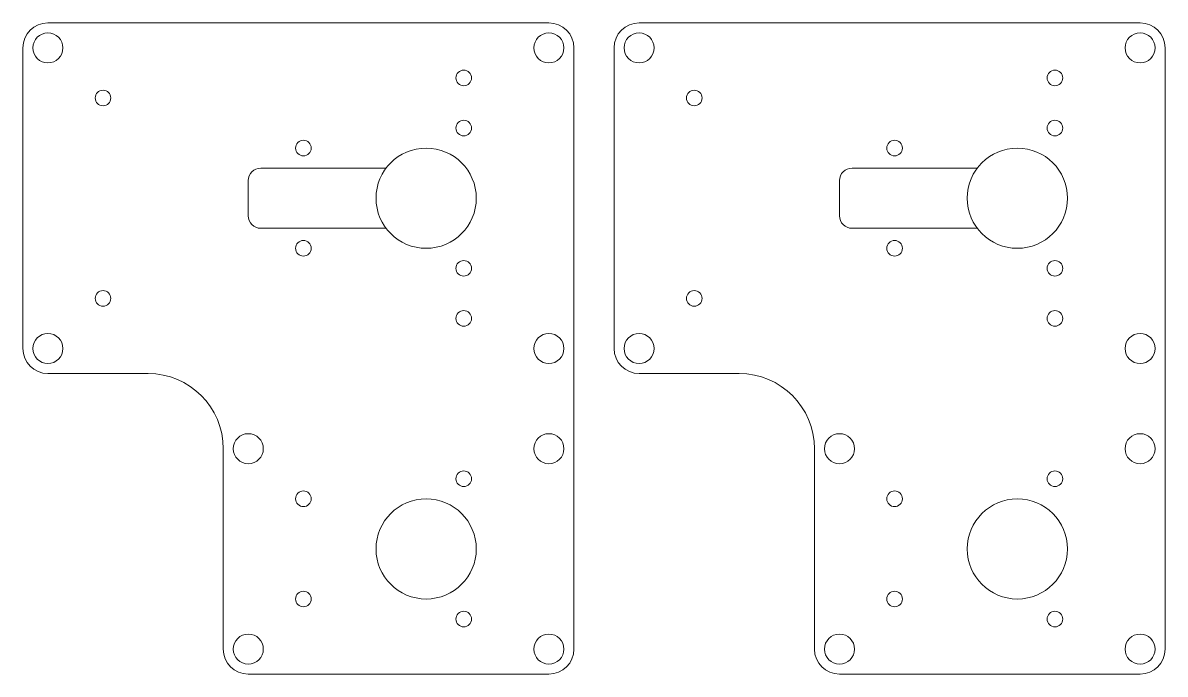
# Model space of a CAD drawing. Header units: inches. Extents: x -11.5 to -0.2, y -6.6 to -0.2.
import ezdxf

# ---------------------------------------------------------------- set-up
doc = ezdxf.new("R2010")
doc.units = ezdxf.units.IN
doc.layers.get('0').update_dxf_attribs({"color": 1, "linetype": 'CONTINUOUS', "lineweight": 0})

msp = doc.modelspace()

# ---------------------------------------------------------------- linework, layer by layer
for p, q in [((-11.3, -0.15), (-6.3, -0.15)), ((-5.4, -0.15), (-0.4, -0.15)), ((-11.55, -3.4), (-11.55, -0.4)), ((-6.05, -0.4), (-6.05, -3.4)), ((-5.65, -3.4), (-5.65, -0.4)), ((-0.15, -0.4), (-0.15, -3.4)), ((-9.175, -1.6), (-7.925, -1.6)), ((-3.275, -1.6), (-2.025, -1.6)), ((-9.3, -2.075), (-9.3, -1.725)), ((-3.4, -2.075), (-3.4, -1.725)), ((-7.925, -2.2), (-9.175, -2.2)), ((-2.025, -2.2), (-3.275, -2.2)), ((-6.05, -3.4), (-6.05, -4.4)), ((-0.15, -3.4), (-0.15, -4.4)), ((-11.3, -3.65), (-10.3, -3.65)), ((-5.4, -3.65), (-4.4, -3.65)), ((-9.55, -6.4), (-9.55, -4.4)), ((-6.05, -4.4), (-6.05, -6.4)), ((-6.05, -4.4), (-6.05, -4.4)), ((-3.65, -6.4), (-3.65, -4.4)), ((-0.15, -4.4), (-0.15, -6.4)), ((-0.15, -4.4), (-0.15, -4.4)), ((-6.3, -6.65), (-9.3, -6.65)), ((-0.4, -6.65), (-3.4, -6.65))]:
    msp.add_line(p, q)
for centre, radius in [((-11.3, -0.4), 0.15), ((-6.3, -0.4), 0.15), ((-5.4, -0.4), 0.15), ((-0.4, -0.4), 0.15), ((-7.15, -0.7), 0.078), ((-1.25, -0.7), 0.078), ((-10.75, -0.9), 0.078), ((-4.85, -0.9), 0.078), ((-7.15, -1.2), 0.078), ((-1.25, -1.2), 0.078), ((-8.75, -1.4), 0.078), ((-2.85, -1.4), 0.078), ((-7.525, -1.9), 0.5), ((-1.625, -1.9), 0.5), ((-8.75, -2.4), 0.078), ((-2.85, -2.4), 0.078), ((-7.15, -2.6), 0.078), ((-1.25, -2.6), 0.078), ((-10.75, -2.9), 0.078), ((-4.85, -2.9), 0.078), ((-7.15, -3.1), 0.078), ((-1.25, -3.1), 0.078), ((-11.3, -3.4), 0.15), ((-6.3, -3.4), 0.15), ((-5.4, -3.4), 0.15), ((-0.4, -3.4), 0.15), ((-9.3, -4.4), 0.15), ((-6.3, -4.4), 0.15), ((-3.4, -4.4), 0.15), ((-0.4, -4.4), 0.15), ((-7.15, -4.7), 0.078), ((-1.25, -4.7), 0.078), ((-8.75, -4.9), 0.078), ((-7.525, -5.4), 0.5), ((-2.85, -4.9), 0.078), ((-1.625, -5.4), 0.5), ((-8.75, -5.9), 0.078), ((-2.85, -5.9), 0.078), ((-7.15, -6.1), 0.078), ((-1.25, -6.1), 0.078), ((-9.3, -6.4), 0.15), ((-6.3, -6.4), 0.15), ((-3.4, -6.4), 0.15), ((-0.4, -6.4), 0.15)]:
    msp.add_circle(centre, radius)
for centre, radius, start, end in [((-11.3, -0.4), 0.25, 90, 180), ((-6.3, -0.4), 0.25, 0, 90), ((-5.4, -0.4), 0.25, 90, 180), ((-0.4, -0.4), 0.25, 0, 90), ((-9.175, -1.725), 0.125, 90, 180), ((-3.275, -1.725), 0.125, 90, 180), ((-9.175, -2.075), 0.125, 180, 270), ((-3.275, -2.075), 0.125, 180, 270), ((-11.3, -3.4), 0.25, 180, 270), ((-5.4, -3.4), 0.25, 180, 270), ((-10.3, -4.4), 0.75, 0, 90), ((-4.4, -4.4), 0.75, 0, 90), ((-9.3, -6.4), 0.25, 180, 270), ((-6.3, -6.4), 0.25, 270, 0), ((-3.4, -6.4), 0.25, 180, 270), ((-0.4, -6.4), 0.25, 270, 0)]:
    msp.add_arc(centre, radius, start, end)

doc.saveas('drawing.dxf')
